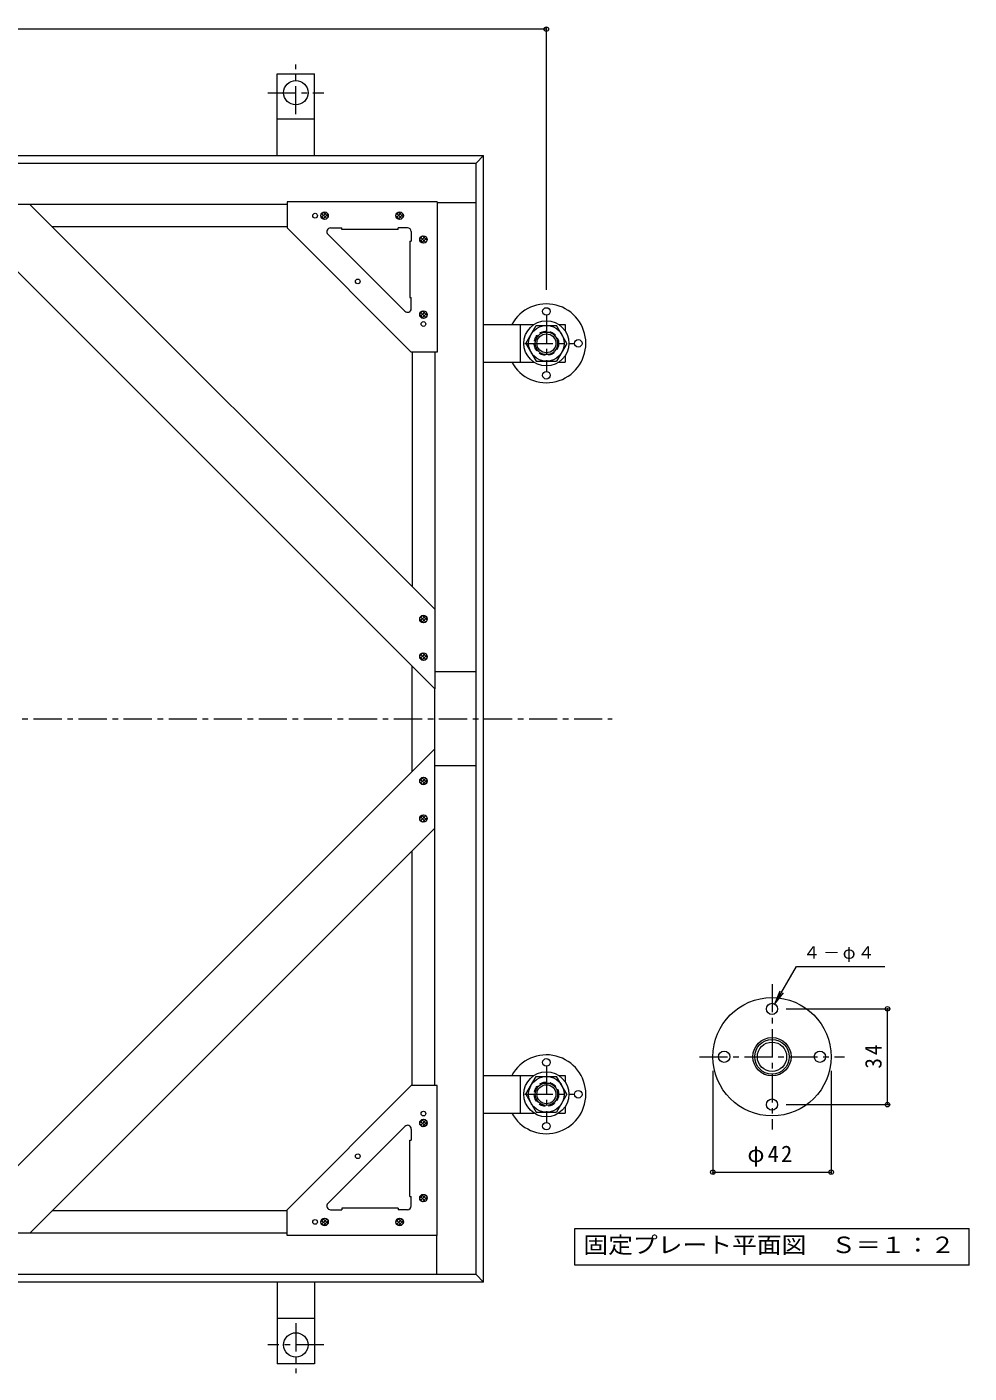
# Model space of a CAD drawing. Units: millimetres, scale not verified, with parts at other scales. Extents: x -987 to 1149, y -793 to 712.
# Drawn here: x 570 to 1072, y -16 to 701 of the extents above; entities that cross this region are included whole.
import ezdxf
from ezdxf.enums import TextEntityAlignment as Align

# ---------------------------------------------------------------- set-up
doc = ezdxf.new("R2010")
doc.units = ezdxf.units.MM
doc.header["$LTSCALE"] = 3
doc.header["$PDMODE"] = 32
doc.header["$PDSIZE"] = 2.4
doc.linetypes.add('CHAIN1', pattern=[8, 5, -1, 1, -1])
doc.linetypes.add('DASHED1', pattern=[1.8, 1.2, -0.6])
for name, color, linetype, lineweight in [('D-4', 7, 'Continuous', 9), ('D-9', 2, 'Continuous', 9), ('E-1', 6, 'Continuous', 5), ('E-4', 7, 'Continuous', 9), ('E-9', 2, 'Continuous', 9), ('E-A', 3, 'Continuous', 9), ('E-B', 4, 'Continuous', 9), ('E-C', 4, 'Continuous', 9)]:
    doc.layers.add(name, color=color, linetype=linetype, lineweight=lineweight)
doc.styles.add('ＭＳ ゴシック', font='')
doc.styles.get('ＭＳ ゴシック').set_extended_font_data('MS Gothic')

msp = doc.modelspace()

# ---------------------------------------------------------------- linework, layer by layer
at = {"layer": 'D-4'}
for p, q in [((968.869, 180.869), (971.739, 187.798)), ((968.869, 180.869), (973.435, 186.819)), ((974.869, 178.271), (1029.769, 178.271)), ((1028.869, 127.27), (1028.869, 178.271)), ((935.869, 145.27), (935.869, 90.371)), ((998.869, 145.27), (998.869, 90.371)), ((974.869, 127.27), (1029.769, 127.27)), ((935.869, 91.271), (998.869, 91.271))]:
    msp.add_line(p, q, dxfattribs=at)
at = {"layer": 'D-4', "color": 2}
for p, q in [((862.369, 41.771), (862.369, 61.271)), ((862.369, 61.271), (1072.369, 61.271)), ((1072.369, 41.771), (1072.369, 61.271)), ((1072.369, 41.771), (862.369, 41.771))]:
    msp.add_line(p, q, dxfattribs=at)
at = {"layer": 'D-4'}
msp.add_lwpolyline([(968.869, 180.869), (980.359, 200.771), (1027.494, 200.771)], dxfattribs=at)
for p in [(1028.869, 178.271), (1028.869, 127.27), (935.869, 91.271), (998.869, 91.271)]:
    msp.add_point(p, dxfattribs=at)
at = {"layer": 'D-9', "linetype": 'CHAIN1'}
for p, q in [((967.369, 191.449), (967.369, 114.092)), ((928.691, 152.771), (1006.047, 152.771))]:
    msp.add_line(p, q, dxfattribs=at)
at = {"layer": 'D-9'}
for centre, radius in [((967.369, 152.771), 31.5), ((967.369, 178.271), 3), ((967.369, 152.771), 10.2), ((967.369, 152.771), 9.22), ((967.369, 152.771), 7.8), ((941.869, 152.771), 3), ((992.869, 152.771), 3), ((967.369, 127.27), 3)]:
    msp.add_circle(centre, radius, dxfattribs=at)
at = {"layer": 'E-1', "linetype": 'CHAIN1'}
for p, q in [((713.664, 654.771), (713.664, 681.271)), ((698.664, 666.271), (728.664, 666.271)), ((847.164, 547.771), (847.164, 517.771)), ((835.663, 532.771), (862.164, 532.771)), ((141.933, 332.771), (882.216, 332.771)), ((847.164, 147.771), (847.164, 117.771)), ((835.663, 132.771), (862.164, 132.771)), ((713.664, 10.771), (713.664, -15.729)), ((728.664, -0.729), (698.664, -0.729))]:
    msp.add_line(p, q, dxfattribs=at)
at = {"layer": 'E-1'}
for p, q in [((703.664, 676.271), (723.664, 676.271)), ((703.664, 632.771), (703.664, 676.271)), ((723.664, 632.771), (723.664, 676.271)), ((703.664, 652.271), (723.664, 652.271)), ((809.664, 628.771), (813.664, 632.771)), ((813.664, 32.771), (813.664, 632.771)), ((217.664, 628.771), (809.664, 628.771)), ((809.664, 36.771), (809.664, 628.771)), ((788.964, 607.771), (809.664, 607.771)), ((813.664, 542.771), (840.531, 542.771)), ((833.164, 542.771), (833.164, 522.771)), ((853.797, 542.771), (857.164, 542.771)), ((857.164, 542.771), (857.164, 539.404)), ((857.164, 526.137), (857.164, 522.771)), ((813.664, 522.771), (840.531, 522.771)), ((853.797, 522.771), (857.164, 522.771)), ((813.664, 142.771), (840.531, 142.771)), ((833.164, 142.771), (833.164, 122.771)), ((853.797, 142.771), (857.164, 142.771)), ((857.164, 142.771), (857.164, 139.404)), ((813.664, 122.771), (840.531, 122.771)), ((853.797, 122.771), (857.164, 122.771)), ((857.164, 126.138), (857.164, 122.771)), ((788.664, 57.471), (788.664, 36.771)), ((809.664, 36.771), (217.664, 36.771)), ((809.664, 36.771), (813.664, 32.771)), ((813.664, 32.771), (213.664, 32.771)), ((703.664, 32.771), (703.664, -10.729)), ((723.664, 32.771), (723.664, -10.729)), ((723.664, 13.271), (703.664, 13.271)), ((723.664, -10.729), (703.664, -10.729))]:
    msp.add_line(p, q, dxfattribs=at)
msp.add_lwpolyline([(213.664, 32.771), (213.664, 632.771), (813.664, 632.771)], dxfattribs=at)
for centre in [(713.664, 666.271), (713.664, -0.729)]:
    msp.add_circle(centre, 6.5, dxfattribs=at)
at = {"layer": 'E-1', "linetype": 'DASHED1'}
for centre in [(847.164, 532.771), (847.164, 132.771)]:
    msp.add_circle(centre, 6.5, dxfattribs=at)
at = {"layer": 'E-4'}
for p, q in [((847.164, 700.112), (180.164, 700.112)), ((847.164, 561.271), (847.164, 701.012))]:
    msp.add_line(p, q, dxfattribs=at)
msp.add_point((847.164, 700.112), dxfattribs=at)
at = {"layer": 'E-9', "color": 4}
for p, q in [((836.214, 532.771), (841.699, 542.27)), ((841.699, 542.27), (852.629, 542.27)), ((858.114, 532.771), (852.629, 542.27)), ((858.114, 532.771), (852.629, 523.271)), ((836.214, 132.771), (841.699, 142.27)), ((841.699, 142.27), (852.629, 142.271)), ((858.114, 132.771), (852.629, 142.271)), ((858.114, 132.771), (852.629, 123.271))]:
    msp.add_line(p, q, dxfattribs=at)
for points in [[(836.214, 532.771), (841.699, 523.271), (852.629, 523.271)], [(836.214, 132.771), (841.699, 123.271), (852.629, 123.271)]]:
    msp.add_lwpolyline(points, dxfattribs=at)
at = {"layer": 'E-9'}
for centre in [(847.164, 549.771), (864.164, 532.771), (847.164, 515.771), (847.164, 149.771), (864.164, 132.771), (847.164, 115.771)]:
    msp.add_circle(centre, 2, dxfattribs=at)
at = {"layer": 'E-9', "color": 6, "lineweight": 5}
for centre in [(847.164, 532.771), (847.164, 132.771)]:
    msp.add_circle(centre, 12, dxfattribs=at)
at = {"layer": 'E-9', "color": 4}
for centre in [(847.183, 532.771), (847.183, 132.771)]:
    msp.add_circle(centre, 9.5, dxfattribs=at)
at = {"layer": 'E-9', "color": 3}
for centre, radius in [((847.164, 532.771), 6), ((847.164, 532.771), 5.053), ((847.164, 132.771), 6), ((847.164, 132.771), 5.053)]:
    msp.add_circle(centre, radius, dxfattribs=at)
at = {"layer": 'E-9'}
for centre in [(847.164, 532.771), (847.164, 132.771)]:
    msp.add_arc(centre, 21, 208.43709, 151.56291, dxfattribs=at)
at = {"layer": 'E-A'}
for p, q in [((708.964, 608.071), (708.964, 594.271)), ((788.964, 608.071), (708.964, 608.071)), ((788.964, 608.071), (788.964, 528.071)), ((775.164, 528.071), (708.964, 594.271)), ((730.763, 590.856), (771.749, 549.87)), ((732.177, 594.271), (738.164, 594.271)), ((738.164, 593.47), (738.164, 594.271)), ((768.164, 593.47), (738.164, 593.47)), ((768.164, 593.47), (768.164, 594.271)), ((773.164, 594.271), (768.164, 594.271)), ((775.164, 592.271), (775.164, 587.271)), ((774.364, 587.271), (775.164, 587.271)), ((774.364, 587.271), (774.364, 557.271)), ((774.364, 557.271), (775.164, 557.271)), ((775.164, 551.284), (775.164, 557.271)), ((788.964, 528.071), (775.164, 528.071)), ((809.664, 357.771), (787.664, 357.771)), ((809.664, 307.771), (787.664, 307.771)), ((775.164, 137.471), (708.964, 71.271)), ((788.964, 137.471), (775.164, 137.471)), ((788.964, 57.471), (788.964, 137.471)), ((730.763, 74.685), (771.749, 115.672)), ((774.364, 108.271), (775.164, 108.271)), ((774.364, 78.271), (774.364, 108.271)), ((775.164, 114.258), (775.164, 108.271)), ((738.164, 72.071), (738.164, 71.271)), ((768.164, 72.071), (738.164, 72.071)), ((768.164, 72.071), (768.164, 71.271)), ((774.364, 78.271), (775.164, 78.271)), ((775.164, 73.271), (775.164, 78.271)), ((708.964, 57.471), (708.964, 71.271)), ((732.177, 71.271), (738.164, 71.271)), ((773.164, 71.271), (768.164, 71.271)), ((788.964, 57.471), (708.964, 57.471))]:
    msp.add_line(p, q, dxfattribs=at)
for centre in [(723.964, 600.771), (746.66, 565.767), (781.664, 543.071), (781.664, 122.471), (746.66, 99.775), (723.964, 64.771)]:
    msp.add_circle(centre, 1.25, dxfattribs=at)
for centre, start, end in [((732.177, 592.271), 90, 224.99925), ((773.164, 592.271), 0, 90), ((773.164, 551.284), 225.00075, 0), ((773.164, 114.258), 0, 134.99925), ((732.177, 73.271), 135.00075, 270), ((773.164, 73.271), 270, 0)]:
    msp.add_arc(centre, 2, start, end, dxfattribs=at)
at = {"layer": 'E-B', "color": 6, "lineweight": 5}
for p, q in [((529.57, 606.771), (787.664, 348.677)), ((571.996, 606.771), (529.57, 606.771)), ((571.996, 606.771), (787.664, 391.103)), ((787.664, 391.103), (787.664, 348.677)), ((529.57, 58.771), (787.664, 316.865)), ((787.664, 274.439), (787.664, 316.865)), ((571.996, 58.771), (787.664, 274.439)), ((571.996, 58.771), (529.57, 58.771))]:
    msp.add_line(p, q, dxfattribs=at)
at = {"layer": 'E-B'}
for p, q in [((708.964, 606.771), (571.996, 606.771)), ((708.964, 594.771), (583.997, 594.771)), ((775.664, 528.071), (775.664, 403.103)), ((787.664, 528.071), (787.664, 391.103)), ((775.664, 304.865), (775.664, 360.677)), ((787.664, 316.865), (787.664, 348.677)), ((787.664, 137.471), (787.664, 274.439)), ((775.664, 137.471), (775.664, 262.438)), ((708.964, 70.771), (583.997, 70.771)), ((708.964, 58.771), (571.996, 58.771))]:
    msp.add_line(p, q, dxfattribs=at)
at = {"layer": 'E-C'}
for p, q in [((727.016, 601.223), (728.511, 602.719)), ((727.242, 599.753), (729.982, 602.492)), ((730.888, 600.225), (728.417, 602.695)), ((767.016, 601.223), (768.512, 602.719)), ((767.242, 599.753), (769.982, 602.492)), ((770.888, 600.225), (768.418, 602.695)), ((728.947, 598.771), (726.964, 600.754)), ((730.209, 599.206), (727.399, 602.016)), ((728.136, 598.95), (730.785, 601.598)), ((729.872, 598.989), (730.745, 599.862)), ((768.947, 598.771), (766.964, 600.754)), ((770.209, 599.206), (767.399, 602.016)), ((768.137, 598.95), (770.785, 601.598)), ((769.873, 598.989), (770.746, 599.862)), ((781.648, 586.071), (779.664, 588.054)), ((779.716, 588.523), (781.211, 590.019)), ((779.943, 587.053), (782.682, 589.792)), ((782.91, 586.506), (780.099, 589.316)), ((780.836, 586.25), (783.485, 588.898)), ((783.588, 587.524), (781.118, 589.995)), ((782.573, 586.289), (783.446, 587.162)), ((781.648, 546.07), (779.664, 548.054)), ((779.716, 548.523), (781.211, 550.019)), ((779.943, 547.053), (782.682, 549.792)), ((782.91, 546.506), (780.099, 549.316)), ((780.836, 546.25), (783.485, 548.898)), ((783.588, 547.524), (781.118, 549.995)), ((782.573, 546.289), (783.446, 547.161)), ((779.716, 386.342), (781.211, 387.838)), ((779.942, 384.872), (782.682, 387.611)), ((783.588, 385.344), (781.118, 387.814)), ((781.648, 383.89), (779.664, 385.873)), ((782.91, 384.325), (780.099, 387.135)), ((780.836, 384.069), (783.485, 386.717)), ((782.573, 384.108), (783.446, 384.981)), ((781.648, 363.89), (779.664, 365.873)), ((779.716, 366.342), (781.211, 367.838)), ((779.942, 364.872), (782.682, 367.611)), ((782.91, 364.325), (780.099, 367.135)), ((780.836, 364.069), (783.485, 366.717)), ((783.588, 365.344), (781.118, 367.814)), ((782.573, 364.108), (783.446, 364.981)), ((781.648, 301.652), (779.664, 299.668)), ((782.91, 301.217), (780.099, 298.406)), ((780.836, 301.473), (783.485, 298.825)), ((782.573, 301.433), (783.446, 300.561)), ((779.716, 299.199), (781.211, 297.703)), ((779.942, 300.67), (782.682, 297.93)), ((783.588, 300.198), (781.118, 297.728)), ((781.648, 281.651), (779.664, 279.668)), ((779.942, 280.67), (782.682, 277.93)), ((782.91, 281.217), (780.099, 278.406)), ((780.836, 281.472), (783.485, 278.824)), ((783.588, 280.198), (781.118, 277.728)), ((782.573, 281.433), (783.446, 280.56)), ((779.716, 279.199), (781.211, 277.703)), ((781.648, 119.471), (779.664, 117.487)), ((779.716, 117.019), (781.211, 115.523)), ((779.943, 118.489), (782.682, 115.749)), ((782.91, 119.036), (780.099, 116.225)), ((780.836, 119.292), (783.485, 116.644)), ((783.588, 118.017), (781.118, 115.547)), ((782.573, 119.253), (783.446, 118.38)), ((781.648, 79.471), (779.664, 77.488)), ((782.91, 79.036), (780.099, 76.226)), ((780.836, 79.292), (783.485, 76.643)), ((782.573, 79.253), (783.446, 78.38)), ((779.716, 77.019), (781.211, 75.523)), ((779.943, 78.489), (782.682, 75.749)), ((783.588, 78.017), (781.118, 75.547)), ((728.947, 66.771), (726.964, 64.787)), ((727.242, 65.789), (729.982, 63.049)), ((730.209, 66.336), (727.399, 63.525)), ((728.136, 66.592), (730.785, 63.944)), ((730.888, 65.317), (728.417, 62.847)), ((729.872, 66.552), (730.745, 65.68)), ((768.947, 66.771), (766.964, 64.787)), ((767.242, 65.789), (769.982, 63.049)), ((770.209, 66.336), (767.399, 63.525)), ((768.137, 66.592), (770.785, 63.944)), ((770.888, 65.317), (768.418, 62.847)), ((769.873, 66.552), (770.746, 65.68)), ((727.016, 64.319), (728.511, 62.823)), ((767.016, 64.319), (768.512, 62.823))]:
    msp.add_line(p, q, dxfattribs=at)
for centre in [(728.964, 600.771), (768.964, 600.771), (781.664, 588.071), (781.664, 548.07), (781.664, 385.89), (781.664, 365.89), (781.664, 299.652), (781.664, 279.652), (781.664, 117.471), (781.664, 77.471), (728.964, 64.771), (768.964, 64.771)]:
    msp.add_circle(centre, 2, dxfattribs=at)

# ---------------------------------------------------------------- texts
at = {"layer": 'D-4', "color": 2, "style": 'ＭＳ ゴシック', "width": 1.1}
msp.add_text('固定プレート平面図\u3000Ｓ＝１：２', height=8.798, dxfattribs=at).set_placement((866.869, 45.521), align=Align.BOTTOM_LEFT)
at = {"layer": 'D-4', "insert": (983.985, 203.155), "char_height": 6.598, "attachment_point": 7, "style": 'ＭＳ ゴシック'}
msp.add_mtext('\\T1.17;４－φ４', dxfattribs=at)
at = {"layer": 'D-4', "color": 2, "insert": (1025.869, 146.396), "char_height": 8.798, "attachment_point": 7, "rotation": 90, "style": 'ＭＳ ゴシック'}
msp.add_mtext('\\T1.27;\\W0.95;34', dxfattribs=at)
at = {"layer": 'D-4', "color": 2, "insert": (954.244, 94.271), "char_height": 8.798, "attachment_point": 7, "style": 'ＭＳ ゴシック'}
msp.add_mtext('\\T1.19;φ42', dxfattribs=at)

doc.saveas('drawing.dxf')
